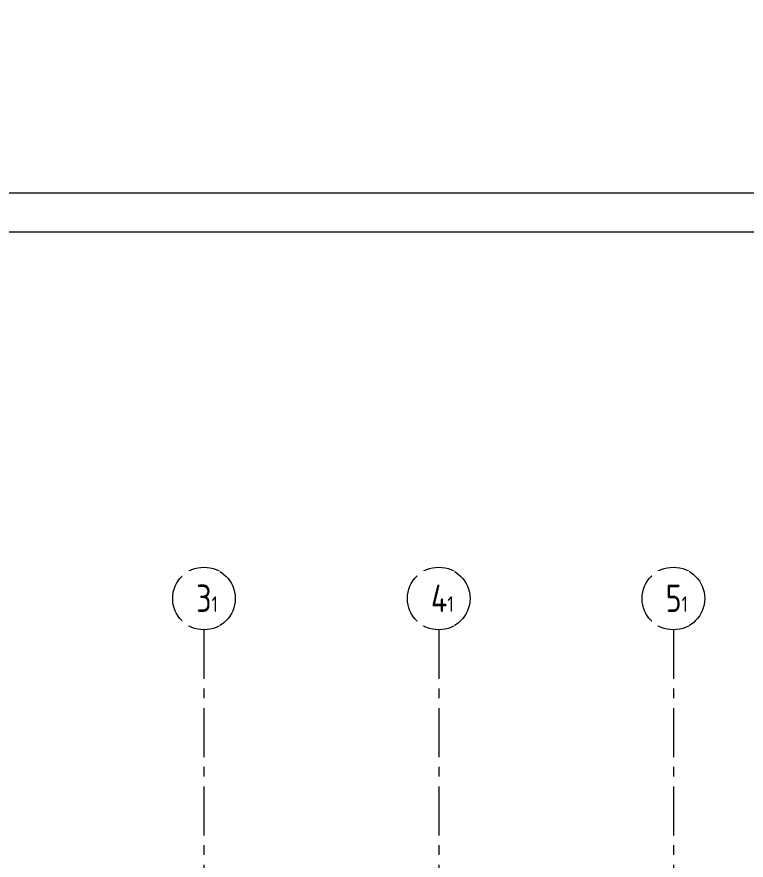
# Model space of a CAD drawing. Header units: millimetres. Extents: x -65527 to 8894748, y -37603 to 223697.
# Drawn here: x -49455 to -40134, y 37976 to 48747 of the extents above; entities that cross this region are included whole.
import ezdxf
from ezdxf import colors
from ezdxf.entities.mleader import LeaderData, LeaderLine
from ezdxf.math import Vec2, Vec3

# ---------------------------------------------------------------- set-up
doc = ezdxf.new("R2010")
doc.units = ezdxf.units.MM
doc.header["$LTSCALE"] = 10
doc.linetypes.add('CENTER', pattern=[2, 1.25, -0.25, 0.25, -0.25])
doc.layers.add('АР_Оси', color=142, linetype='Continuous', lineweight=9)
doc.layers.add('рамка', color=251, linetype='Continuous', lineweight=13)
doc.layers.add('Архитектура', color=251, linetype='Continuous')
doc.styles.add('ISOCPEUR', font='isocpeur.ttf', dxfattribs={"width": 0.7})
doc.styles.add('ГОСТ 2.304', font='isocpeur.ttf', dxfattribs={"width": 0.7})

# ---------------------------------------------------------------- blocks, each defined once
blk = doc.blocks.new('_DOTSMALL')
at = {"color": 0, "linetype": 'ByBlock', "const_width": 0.5}
blk.add_lwpolyline([(-0.0625, 0, 1), (0.0625, 0, 1)], format="xyb", close=True, dxfattribs=at)

msp = doc.modelspace()

# ---------------------------------------------------------------- linework, layer by layer
at = {"layer": 'АР_Оси', "linetype": 'CENTER', "ltscale": 50}
for p, q in [((-47063.4, 40918), (-47063.4, -14814.3)), ((-44063.4, 40918), (-44063.4, -14814.3)), ((-41063.4, 40918), (-41063.4, -14814.3))]:
    msp.add_line(p, q, dxfattribs=at)
at = {"layer": 'АР_Оси', "ltscale": 0.5}
for centre in [(-47063.4, 41318), (-44063.4, 41318), (-41063.4, 41318)]:
    msp.add_circle(centre, 400, dxfattribs=at)

# ---------------------------------------------------------------- next in the draw order: texts
at = {"layer": 'АР_Оси', "char_height": 350, "width": 123.867, "attachment_point": 1, "line_spacing_factor": 1.149209, "style": 'ГОСТ 2.304', "bg_fill": 2}
for s, insert in [('{\\W0.8;3\\H0.57143x;1}', (-47163.2, 41495.8)), ('{\\W0.8;4\\H0.57143x;1}', (-44163.2, 41495.8)), ('{\\W0.8;5\\H0.57143x;1}', (-41163.2, 41495.8))]:
    msp.add_mtext(s, dxfattribs=dict(at, insert=insert))

# ---------------------------------------------------------------- next in the draw order: linework, layer by layer
at = {"layer": 'рамка', "ltscale": 40, "transparency": 33554684}
for points in [[(53373.1, 46496.9), (-65526.9, 46496.9), (-65526.9, -37603.1), (53373.1, -37603.1)], [(52873.1, 45996.9), (-63526.9, 45996.9), (-63526.9, -37103.1), (52873.1, -37103.1)]]:
    msp.add_lwpolyline(points, close=True, dxfattribs=at)

# ---------------------------------------------------------------- next in the draw order: leaders
at = {"layer": 'Архитектура', "lineweight": 25, "transparency": 33554684}
ml = msp.add_multileader_mtext('Standard', dxfattribs=at)
ml.set_content('+8,400', color=256, style='ISOCPEUR')
ml.set_leader_properties(color=256, linetype='Continuous', lineweight=-1)
ml.set_arrow_properties(name='DOTSMALL')
ml.build(insert=Vec2(0, 0))
ml.multileader.update_dxf_attribs({"has_text_frame": 1, "text_left_attachment_type": 4, "text_right_attachment_type": 4, "dogleg_length": 100, "arrow_head_size": 180})
ctx = ml.context
ctx.base_point, ctx.char_height, ctx.arrow_head_size, ctx.landing_gap_size, ctx.plane_origin = Vec3(-48794, 106975.3), 250, 180, 50, Vec3(-48566.8, 106768.1)
ctx.left_attachment, ctx.right_attachment = 4, 4
notes = []
notes.append((ctx, [(0, (0, 0, 0), (0, 0), (1, 0), 1, [])]))
ctx.mtext.insert, ctx.mtext.width, ctx.mtext.line_spacing_style, ctx.mtext.flow_direction = Vec3(-48744, 107308.6), 852.697, 2, 5
for ctx, leaders in notes:
    for number, flags, end, landing, length, lines in leaders:
        leader = LeaderData()
        leader.index, (leader.has_last_leader_line, leader.has_dogleg_vector, leader.attachment_direction) = number, flags
        leader.last_leader_point, leader.dogleg_vector, leader.dogleg_length = Vec3(end), Vec3(landing), length
        for number, points, colour, breaks in lines:
            line = LeaderLine()
            line.index, line.vertices, line.color, line.breaks = number, Vec3.list(points), colors.encode_raw_color(colour), breaks
            leader.lines.append(line)
        ctx.leaders.append(leader)

doc.saveas('drawing.dxf')
